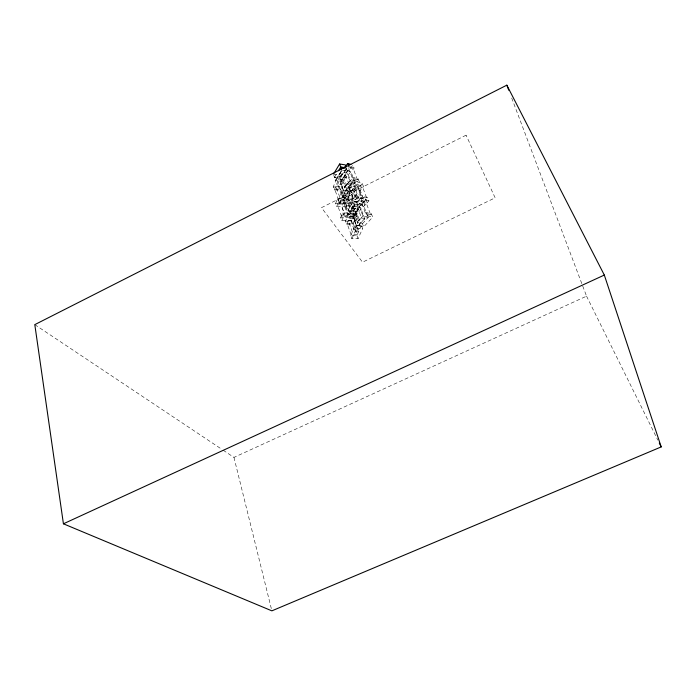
<?xml version="1.0" encoding="UTF-8"?>
<svg xmlns="http://www.w3.org/2000/svg" width="696" height="696" viewBox="0 0 696 696"><rect width="100%" height="100%" fill="white"/><g stroke="black" fill="none" stroke-linecap="round" stroke-linejoin="round"><path stroke-width="0.52" stroke-dasharray="3.48 2.61" d="M334.324 189.982L338.465 179.707L344.555 179.777L340.353 190.025L334.324 189.982L333.245 186.972L337.36 176.688L343.441 176.758L347.791 188.277L351.671 183.866L347.626 173.026L344.424 171.99L340.588 176.419L344.572 187.276L348.452 182.857L344.424 171.99M337.69 184.492L339.57 179.838L343.372 179.881L347.356 190.695L345.433 195.324L341.623 195.306L337.69 184.492L341.475 184.527L343.372 179.881M340.353 190.025L339.265 187.024L343.441 176.758M338.212 200.779L342.423 190.547L348.548 190.582L349.679 193.653L345.39 203.85L339.309 203.841L338.212 200.779L344.276 200.787L348.548 190.582M341.623 195.306L343.537 190.678L339.57 179.838M339.309 203.841L343.546 193.627L342.423 190.547M346.66 224.251L351.036 214.124L357.231 214.107L352.794 224.199L346.66 224.251L345.52 221.102L349.879 210.966L356.065 210.949L360.685 223.181L364.713 218.814L360.476 207.451L357.231 206.486L353.246 210.879L357.431 222.25L361.459 217.865L357.231 206.486M350.166 218.822L352.159 214.246L356.03 214.229L360.206 225.556L358.17 230.106L354.29 230.15L350.166 218.822L354.029 218.796L356.03 214.229M352.794 224.199L351.654 221.058L356.065 210.949M350.723 235.561L355.186 225.487L361.415 225.434L362.607 228.645L358.066 238.676L351.88 238.771L350.723 235.561L356.9 235.474L361.415 225.434M354.29 230.15L356.308 225.6L352.159 214.246M351.88 238.771L356.361 228.714L355.186 225.487M335.594 203.345L337.699 198.769L351.089 199.178L352.228 202.249L350.053 206.79L336.699 206.425L335.594 203.345L348.931 203.728L351.089 199.178M336.699 206.425L338.813 201.857L337.699 198.769M340.109 201.883L337.986 206.451L341.954 217.517L344.111 212.967L340.109 201.883L343.894 201.997L348.409 214.559L354.255 215.134L360.511 204.981L359.327 201.831L353.446 201.205L347.26 211.41L353.107 212.002L354.255 215.134M343.894 201.997L341.762 206.555L345.747 217.596L347.913 213.063M344.468 205.772L345.808 202.928L351.819 203.101L355.874 214.124L349.836 213.976L348.47 216.813L354.499 216.943L350.462 205.938L344.468 205.772L348.47 216.813M340.649 217.491L342.806 212.941L356.291 213.272L357.448 216.395L355.23 220.91L341.78 220.641L340.649 217.491L354.09 217.787L356.291 213.272M341.78 220.641L343.937 216.091L342.806 212.941M342.119 197.246L348.191 186.989L354.029 187.65L355.186 190.739L349.044 200.953L343.241 200.335L342.119 197.246L347.922 197.873L349.044 200.953M343.241 200.335L349.331 190.086L347.06 184.127L351.123 179.698L362.338 183.596L363.512 186.676L359.432 191.052L348.209 187.233L352.28 182.804L351.123 179.698M349.557 200.1L343.746 199.482L347.782 210.557L353.62 211.149L347.608 194.967L350.375 190.33L354.029 190.739L358.17 201.831L355.351 206.442L351.689 206.059L354.49 201.44L350.375 190.33M347.922 197.873L354.029 187.65M355.351 206.442L351.254 195.367L354.029 190.739M346.269 168.145L347.391 171.155L341.092 181.378L335.402 180.586L334.315 177.584L337.073 173.017M335.402 180.586L341.666 170.32M333.749 175.305L334.471 177.306L340.153 178.106L339.065 175.122L341.666 170.851M348.409 214.559L354.621 204.363L360.511 204.981M353.107 212.002L359.327 201.831M341.092 181.378L339.987 178.385L346.434 167.867M345.52 177.993L344.407 174.983L352.959 165.126L354.099 168.154L345.52 177.993L340.396 176.366L339.291 173.339L341.919 170.294M340.396 176.366L348.974 166.466M343.789 177.445L347.626 173.026M344.389 187.215L353.063 177.341L358.205 178.994L359.38 182.074L350.662 191.887L345.52 190.304L344.389 187.215L349.531 188.816L350.662 191.887M345.52 190.304L354.22 180.429L353.063 177.341M349.531 188.816L358.205 178.994M351.898 207.66L360.754 197.821L365.948 199.413L367.149 202.571L358.249 212.35L353.063 210.827L351.898 207.66L357.074 209.191L358.249 212.35M353.063 210.827L361.955 200.996L360.754 197.821M357.074 209.191L365.948 199.413M356.491 211.836L360.476 207.451M357.239 222.198L366.235 212.402L371.447 213.942L372.673 217.169L363.643 226.905L358.423 225.434L357.239 222.198L362.451 223.686L363.643 226.905M358.423 225.434L367.453 215.638L366.235 212.402M362.451 223.686L371.447 213.942M357.718 185.771L361.903 196.881L366.957 198.569L362.746 187.502L357.718 185.771L355.169 188.52L360.197 190.234L364.373 201.301L359.327 199.621L353.176 183.1L349.105 187.529L353.229 198.665L357.353 194.254M359.432 191.052L358.275 187.972L362.338 183.596M356.448 193.958L352.333 198.377L363.599 202.118L364.782 205.259L368.923 200.9L367.732 197.751L356.448 193.958L357.64 197.125L368.923 200.9M357.64 197.125L353.498 201.544L364.782 205.259M359.327 199.621L361.903 196.881M363.599 202.118L367.732 197.751M223.146 450.182L233.96 457.394L586.545 296.157L511.055 96.318M356.361 228.714L362.607 228.645M356.308 225.6L360.206 225.556M345.52 221.102L351.654 221.058M343.546 193.627L349.679 193.653M333.245 186.972L339.265 187.024M343.937 216.091L357.448 216.395M338.813 201.857L352.228 202.249M354.49 201.44L358.17 201.831M347.608 194.967L351.254 195.367M349.331 190.086L355.186 190.739M334.315 177.584L339.987 178.385M333.393 174.313L339.065 175.122M342.623 170.459L347.391 171.155M361.459 217.865L364.713 218.814M367.453 215.638L372.673 217.169M361.955 200.996L367.149 202.571M348.452 182.857L351.671 183.866M354.22 180.429L359.38 182.074M339.291 173.339L344.407 174.983M350.001 166.805L354.099 168.154M347.06 184.127L358.275 187.972M352.28 182.804L363.512 186.676M34.8 324.632L222.25 449.581M586.545 296.157L657.824 440.107M348.931 203.728L350.053 206.79M354.09 217.787L355.23 220.91M341.475 184.527L345.433 195.324M354.029 218.796L358.17 230.106M337.36 176.688L338.465 179.707M349.879 210.966L351.036 214.124M345.808 202.928L349.836 213.976M356.9 235.474L358.066 238.676M233.96 457.394L271.353 608.739M356.361 184.196L352.28 188.607L356.422 199.726L360.545 195.324L356.361 184.196M466.068 135.181L321.491 207.66L362.538 262.209L495.134 197.803L466.068 135.181M357.274 234.639L351.097 234.717L347.026 223.407L353.168 223.355L357.274 234.639M358.536 231.829L352.341 231.899L348.244 220.58L354.403 220.536L358.536 231.829M344.633 199.935L338.56 199.926L334.672 189.121L340.709 189.164L344.633 199.935M345.825 197.09L339.735 197.064L335.829 186.25L341.875 186.302L345.825 197.09M355.369 208.304L349.505 207.704L345.451 196.611L351.28 197.246L355.369 208.304M368.14 217.517L362.929 216.004L358.684 204.615L363.869 206.164L368.14 217.517M370.681 214.768L365.47 213.237L361.198 201.831L366.392 203.406L370.681 214.768M355.021 182.604L349.87 180.969L345.825 170.102L350.949 171.773L355.021 182.604M357.474 179.829L352.324 178.176L348.244 167.31L353.368 168.989L357.474 179.829"/><path stroke-width="1.04" d="M333.906 173.452L339.605 164.012L345.32 164.874L346.06 166.866M338.474 170.729L340.718 167.014L339.605 164.012M343.894 168.006L347.835 163.438L350.906 164.447M506.836 85.156L34.8 324.632L63.423 523.801L271.875 610.844L661.2 446.91L604.319 275.059L506.836 85.156L508.759 90.228M63.423 523.801L604.319 275.059M340.718 167.014L344.529 167.579M345.312 168.006L340.553 167.301L341.292 169.311M659.277 443.021L661.2 446.91M347.835 163.438L348.974 166.466"/></g></svg>
